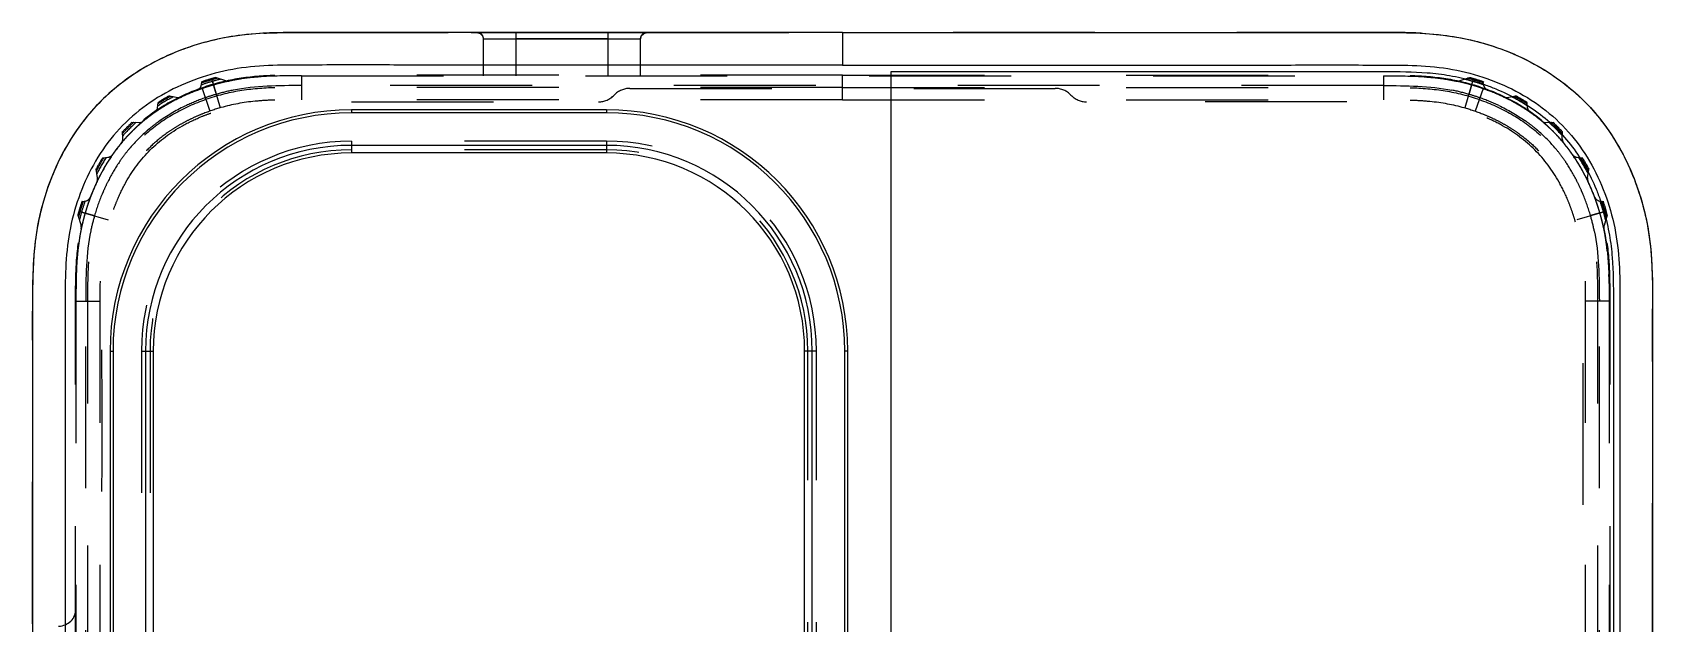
# Model space of a CAD drawing. Header units: millimetres. Extents: x 475 to 648, y 357 to 508.
# Drawn here: x 475.1 to 549.8, y 480.6 to 507.9 of the extents above; entities that cross this region are included whole.
import ezdxf

# ---------------------------------------------------------------- set-up
doc = ezdxf.new("R2010")
doc.units = ezdxf.units.MM
doc.header["$LTSCALE"] = 65.395
doc.linetypes.add('HIDDEN', pattern=[0.2, 0.1, -0.1])
doc.layers.get('0').update_dxf_attribs({"linetype": 'CONTINUOUS'})
doc.layers.add('DEFAULT_2', color=8, linetype='HIDDEN')

msp = doc.modelspace()

# ---------------------------------------------------------------- linework, layer by layer
at = {"color": 7, "linetype": 'Continuous'}
for p, q in [((497.369, 507.846), (495.572, 507.846)), ((501.61, 507.846), (497.369, 507.846)), ((503.407, 507.847), (501.61, 507.846)), ((512.419, 507.846), (503.407, 507.847)), ((512.419, 507.846), (512.419, 506.345)), ((514.66, 461.031), (514.66, 506.045)), ((489.786, 504.276), (489.786, 504.139)), ((501.536, 504.276), (489.786, 504.276)), ((501.536, 504.139), (489.786, 504.139)), ((501.536, 504.276), (501.536, 504.139)), ((489.786, 502.639), (489.786, 502.287)), ((501.536, 502.639), (489.786, 502.639)), ((501.536, 502.639), (501.536, 502.287)), ((501.536, 502.287), (489.786, 502.287)), ((478.662, 493.151), (478.662, 461.031)), ((478.662, 493.151), (478.798, 493.151)), ((478.798, 493.151), (478.798, 461.031)), ((480.298, 493.151), (480.298, 461.031)), ((480.298, 493.151), (480.65, 493.151)), ((480.65, 493.151), (480.65, 461.031)), ((510.672, 461.031), (510.672, 493.151)), ((511.024, 493.151), (510.672, 493.151)), ((511.024, 461.031), (511.024, 493.151)), ((512.524, 461.031), (512.524, 493.151)), ((512.66, 493.151), (512.524, 493.151)), ((512.66, 461.031), (512.66, 493.151))]:
    msp.add_line(p, q, dxfattribs=at)
for centre, radius, start, end in [((491.333, -3373.992), 3881.841, 89.937432, 90.054573), ((489.786, 493.151), 11.124, 90, 180), ((489.786, 493.151), 10.988, 90, 180), ((501.536, 493.151), 11.124, 0, 90), ((501.536, 493.151), 10.988, 0, 90), ((489.786, 493.151), 9.488, 90, 180), ((501.536, 493.151), 9.488, 0, 90), ((489.786, 493.151), 9.136, 90, 180), ((501.536, 493.151), 9.136, 0, 90)]:
    msp.add_arc(centre, radius, start, end, dxfattribs=at)
for points, knots in [([(487.635, 507.847), (486.773, 507.845), (485.046, 507.847), (482.493, 507.33), (480.112, 506.27), (478.051, 504.657), (476.507, 502.546), (475.68, 500.536), (475.286, 498.856), (475.079, 497.141), (475.091, 495.845), (475.09, 494.983)], [0, 0, 0, 0, 0.125054, 0.24991, 0.374787, 0.499908, 0.625023, 0.74988, 0.812392, 0.874925, 1, 1, 1, 1]), ([(512.419, 507.845), (510.165, 507.845), (506.784, 507.845), (502.277, 507.845), (498.896, 507.845), (495.515, 507.844), (492.698, 507.845), (490.445, 507.846), (488.754, 507.846), (487.064, 507.849), (485.373, 507.82), (483.693, 507.593), (482.065, 507.122), (480.516, 506.429), (479.094, 505.499), (477.85, 504.337), (476.831, 502.975), (476.049, 501.468), (475.494, 499.866), (475.175, 498.201), (475.086, 496.511), (475.093, 494.82), (475.092, 493.13), (475.093, 491.44), (475.093, 489.186), (475.092, 486.369), (475.092, 482.988), (475.093, 478.48), (475.093, 472.846), (475.093, 466.084), (475.093, 459.323), (475.093, 452.562), (475.093, 443.546), (475.093, 432.277), (475.093, 421.008), (475.093, 411.993), (475.093, 405.232), (475.093, 398.47), (475.093, 391.709), (475.093, 386.075), (475.092, 381.567), (475.092, 378.186), (475.093, 375.369), (475.093, 373.115), (475.092, 371.425), (475.093, 369.734), (475.086, 368.044), (475.175, 366.354), (475.494, 364.689), (476.049, 363.087), (476.831, 361.58), (477.85, 360.218), (479.094, 359.056), (480.516, 358.126), (482.065, 357.432), (483.693, 356.962), (485.373, 356.735), (487.064, 356.706), (488.754, 356.709), (490.445, 356.708), (492.698, 356.71), (495.515, 356.71), (498.896, 356.71), (502.277, 356.71), (506.784, 356.71), (510.165, 356.71), (512.419, 356.71)], [0, 0, 0, 0, 0.031249, 0.046874, 0.062498, 0.078123, 0.093748, 0.10156, 0.109371, 0.117186, 0.124997, 0.132805, 0.140611, 0.148418, 0.156242, 0.164069, 0.171897, 0.179709, 0.187515, 0.195321, 0.20313, 0.210945, 0.218757, 0.226569, 0.234382, 0.250006, 0.265631, 0.281256, 0.312505, 0.343754, 0.375003, 0.406252, 0.437502, 0.5, 0.562498, 0.593748, 0.624997, 0.656246, 0.687495, 0.718744, 0.734369, 0.749994, 0.765618, 0.773431, 0.781243, 0.789055, 0.79687, 0.804679, 0.812485, 0.820291, 0.828103, 0.835931, 0.843758, 0.851582, 0.859389, 0.867195, 0.875003, 0.882814, 0.890629, 0.89844, 0.906252, 0.921877, 0.937502, 0.953126, 0.968751, 1, 1, 1, 1]), ([(512.419, 507.846), (516.552, 507.846), (522.75, 507.848), (531.015, 507.844), (535.148, 507.851), (537.214, 507.847)], [0, 0, 0, 0, 0.500001, 0.750002, 1, 1, 1, 1]), ([(512.419, 507.845), (514.673, 507.845), (518.053, 507.845), (522.561, 507.845), (525.942, 507.845), (529.322, 507.844), (532.14, 507.845), (534.393, 507.846), (536.084, 507.846), (537.774, 507.849), (539.465, 507.82), (541.145, 507.593), (542.773, 507.122), (544.322, 506.429), (545.744, 505.499), (546.988, 504.337), (548.007, 502.975), (548.788, 501.468), (549.344, 499.866), (549.663, 498.201), (549.752, 496.511), (549.745, 494.82), (549.746, 493.13), (549.745, 491.44), (549.745, 489.186), (549.746, 486.369), (549.746, 482.988), (549.745, 478.48), (549.745, 472.846), (549.745, 466.084), (549.745, 459.323), (549.745, 452.562), (549.745, 443.546), (549.745, 432.277), (549.745, 421.008), (549.745, 411.993), (549.745, 405.232), (549.745, 398.47), (549.745, 391.709), (549.745, 386.075), (549.746, 381.567), (549.746, 378.186), (549.745, 375.369), (549.745, 373.115), (549.746, 371.425), (549.745, 369.734), (549.752, 368.044), (549.663, 366.354), (549.344, 364.689), (548.788, 363.087), (548.007, 361.58), (546.988, 360.218), (545.744, 359.056), (544.322, 358.126), (542.773, 357.432), (541.145, 356.962), (539.465, 356.735), (537.774, 356.706), (536.084, 356.709), (534.393, 356.708), (532.14, 356.71), (529.322, 356.71), (525.942, 356.71), (522.561, 356.71), (518.053, 356.71), (514.673, 356.71), (512.419, 356.71)], [0, 0, 0, 0, 0.031249, 0.046874, 0.062498, 0.078123, 0.093748, 0.10156, 0.109371, 0.117186, 0.124997, 0.132805, 0.140611, 0.148418, 0.156242, 0.164069, 0.171897, 0.179709, 0.187515, 0.195321, 0.20313, 0.210945, 0.218757, 0.226569, 0.234382, 0.250006, 0.265631, 0.281256, 0.312505, 0.343754, 0.375003, 0.406252, 0.437502, 0.5, 0.562498, 0.593748, 0.624997, 0.656246, 0.687495, 0.718744, 0.734369, 0.749994, 0.765618, 0.773431, 0.781243, 0.789055, 0.79687, 0.804679, 0.812485, 0.820291, 0.828103, 0.835931, 0.843758, 0.851582, 0.859389, 0.867195, 0.875003, 0.882814, 0.890629, 0.89844, 0.906252, 0.921877, 0.937502, 0.953126, 0.968751, 1, 1, 1, 1]), ([(537.214, 507.847), (538.071, 507.845), (539.788, 507.846), (542.325, 507.335), (544.693, 506.288), (546.748, 504.695), (548.296, 502.607), (549.131, 500.615), (549.535, 498.949), (549.754, 497.246), (549.747, 495.958), (549.748, 495.102)], [0, 0, 0, 0, 0.125052, 0.24991, 0.374785, 0.499909, 0.625029, 0.749891, 0.812402, 0.874933, 1, 1, 1, 1]), ([(512.419, 506.345), (510.214, 506.345), (506.906, 506.345), (502.496, 506.345), (499.189, 506.345), (495.881, 506.344), (493.125, 506.345), (490.92, 506.346), (489.266, 506.347), (487.613, 506.344), (485.959, 506.346), (484.308, 506.189), (482.704, 505.762), (481.186, 505.091), (479.81, 504.159), (478.649, 502.967), (477.75, 501.57), (477.109, 500.04), (476.583, 497.888), (476.595, 495.115), (476.592, 491.814), (476.593, 488.505), (476.592, 485.198), (476.593, 481.89), (476.593, 477.48), (476.593, 471.968), (476.593, 465.353), (476.593, 458.738), (476.593, 452.123), (476.593, 443.302), (476.593, 432.277), (476.593, 421.252), (476.593, 412.432), (476.593, 405.817), (476.593, 399.202), (476.593, 392.587), (476.593, 387.074), (476.593, 382.664), (476.592, 379.357), (476.593, 376.049), (476.592, 372.74), (476.595, 369.44), (476.583, 366.666), (477.109, 364.515), (477.75, 362.985), (478.65, 361.587), (479.811, 360.396), (481.186, 359.463), (482.704, 358.793), (484.308, 358.365), (485.959, 358.209), (487.613, 358.21), (489.266, 358.208), (490.92, 358.209), (493.125, 358.21), (495.881, 358.21), (499.189, 358.21), (502.496, 358.21), (506.906, 358.21), (510.214, 358.21), (512.419, 358.21)], [0, 0, 0, 0, 0.031255, 0.046882, 0.06251, 0.078137, 0.093765, 0.101579, 0.109392, 0.117206, 0.125019, 0.132828, 0.140635, 0.148441, 0.156246, 0.164048, 0.171854, 0.179661, 0.187468, 0.203079, 0.218706, 0.234334, 0.249961, 0.265589, 0.281216, 0.312471, 0.343726, 0.374981, 0.406236, 0.437491, 0.500001, 0.56251, 0.593765, 0.62502, 0.656275, 0.68753, 0.718785, 0.734413, 0.75004, 0.765667, 0.781295, 0.796922, 0.812533, 0.82034, 0.828148, 0.835953, 0.843755, 0.85156, 0.859366, 0.867172, 0.874981, 0.882794, 0.890608, 0.898421, 0.906235, 0.921863, 0.93749, 0.953118, 0.968745, 1, 1, 1, 1]), ([(512.419, 506.345), (514.624, 506.345), (517.932, 506.345), (522.342, 506.345), (525.649, 506.345), (528.957, 506.344), (531.713, 506.345), (533.918, 506.346), (535.572, 506.347), (537.225, 506.344), (538.879, 506.346), (540.53, 506.189), (542.134, 505.762), (543.652, 505.091), (545.028, 504.159), (546.188, 502.967), (547.088, 501.57), (547.729, 500.04), (548.255, 497.888), (548.243, 495.115), (548.246, 491.814), (548.245, 488.505), (548.246, 485.198), (548.245, 481.89), (548.245, 477.48), (548.245, 471.968), (548.245, 465.353), (548.245, 458.738), (548.245, 452.123), (548.245, 443.302), (548.245, 432.277), (548.245, 421.252), (548.245, 412.432), (548.245, 405.817), (548.245, 399.202), (548.245, 392.587), (548.245, 387.074), (548.245, 382.664), (548.246, 379.357), (548.245, 376.049), (548.246, 372.74), (548.243, 369.44), (548.255, 366.666), (547.729, 364.515), (547.088, 362.985), (546.188, 361.587), (545.027, 360.396), (543.652, 359.463), (542.134, 358.793), (540.53, 358.365), (538.879, 358.209), (537.225, 358.21), (535.572, 358.208), (533.918, 358.209), (531.713, 358.21), (528.957, 358.21), (525.649, 358.21), (522.342, 358.21), (517.932, 358.21), (514.624, 358.21), (512.419, 358.21)], [0, 0, 0, 0, 0.031255, 0.046882, 0.06251, 0.078137, 0.093765, 0.101579, 0.109392, 0.117206, 0.125019, 0.132828, 0.140635, 0.148441, 0.156246, 0.164048, 0.171854, 0.179661, 0.187468, 0.203079, 0.218706, 0.234334, 0.249961, 0.265589, 0.281216, 0.312471, 0.343726, 0.374981, 0.406236, 0.437491, 0.500001, 0.56251, 0.593765, 0.62502, 0.656275, 0.68753, 0.718785, 0.734413, 0.75004, 0.765667, 0.781295, 0.796922, 0.812533, 0.82034, 0.828148, 0.835953, 0.843755, 0.85156, 0.859366, 0.867172, 0.874981, 0.882794, 0.890608, 0.898421, 0.906235, 0.921863, 0.93749, 0.953118, 0.968745, 1, 1, 1, 1]), ([(514.66, 506.045), (514.727, 506.045), (518.134, 506.045), (523.616, 506.045), (530.081, 506.044), (534.223, 506.046), (537.059, 506.049), (539.109, 506.036), (540.243, 505.897), (540.939, 505.758), (541.295, 505.666), (541.651, 505.562), (542.008, 505.448), (542.703, 505.183), (543.892, 504.61), (545.391, 503.491), (546.511, 501.991), (547.084, 500.802), (547.349, 500.107), (547.462, 499.752), (547.566, 499.396), (547.658, 499.041), (547.798, 498.342), (547.937, 497.207), (547.948, 495.526), (547.946, 493.469), (547.945, 490.843), (547.946, 486.232), (547.945, 477.024), (547.945, 463.861), (547.945, 448.07), (547.945, 432.277), (547.945, 416.485), (547.945, 400.694), (547.945, 387.531), (547.946, 378.323), (547.945, 373.712), (547.946, 371.086), (547.948, 369.029), (547.937, 367.347), (547.798, 366.213), (547.658, 365.514), (547.566, 365.159), (547.462, 364.803), (547.349, 364.447), (547.084, 363.753), (546.511, 362.564), (545.391, 361.064), (543.892, 359.945), (542.703, 359.371), (542.008, 359.107), (541.651, 358.993), (541.295, 358.889), (540.939, 358.797), (540.243, 358.657), (539.109, 358.518), (537.059, 358.506), (534.223, 358.509), (530.081, 358.51), (522.801, 358.51), (516.574, 358.51), (512.419, 358.51)], [0, 0, 0, 0, 0.000934, 0.047743, 0.076843, 0.091394, 0.105963, 0.11602, 0.121678, 0.124688, 0.127751, 0.12781, 0.130825, 0.133875, 0.140099, 0.152853, 0.165606, 0.17183, 0.174881, 0.177894, 0.177923, 0.181018, 0.184027, 0.189685, 0.199744, 0.208976, 0.218195, 0.236629, 0.273507, 0.34726, 0.421013, 0.494766, 0.568519, 0.642272, 0.716025, 0.752903, 0.771337, 0.780556, 0.789788, 0.799847, 0.805505, 0.808514, 0.811609, 0.811639, 0.814651, 0.817702, 0.823926, 0.836679, 0.849433, 0.855657, 0.858707, 0.861722, 0.861781, 0.864844, 0.867854, 0.873512, 0.88357, 0.898138, 0.912689, 0.941789, 1, 1, 1, 1]), ([(549.748, 495.102), (549.75, 492.719), (549.745, 487.954), (549.748, 478.424), (549.747, 471.276), (549.747, 466.511)], [0, 0, 0, 0, 0.249997, 0.499998, 1, 1, 1, 1])]:
    msp.add_open_spline(points, degree=3, knots=knots, dxfattribs=at)
msp.add_open_spline([(475.09, 494.983), (475.086, 490.18), (475.091, 485.377), (475.091, 480.575)], degree=3, dxfattribs=at)
at = {"layer": 'DEFAULT_2', "color": 8, "linetype": 'HIDDEN'}
for p, q in [((495.301, 507.846), (495.569, 507.846)), ((495.572, 507.846), (495.569, 507.846)), ((495.569, 507.846), (497.369, 507.846)), ((495.569, 507.846), (497.369, 507.846)), ((497.369, 507.846), (497.369, 505.846)), ((497.369, 507.846), (497.39, 507.846)), ((497.369, 507.846), (501.61, 507.846)), ((497.39, 507.846), (501.246, 507.846)), ((501.246, 507.846), (501.61, 507.846)), ((501.61, 507.846), (503.41, 507.847)), ((501.61, 507.846), (501.61, 505.846)), ((501.61, 507.846), (503.409, 507.846)), ((503.409, 507.847), (503.407, 507.847)), ((503.409, 507.846), (512.419, 507.846)), ((512.419, 507.846), (512.419, 507.846)), ((495.869, 505.846), (495.869, 507.546)), ((495.869, 507.546), (497.369, 507.546)), ((501.61, 507.546), (497.369, 507.546)), ((497.369, 507.546), (501.61, 507.546)), ((501.61, 507.546), (503.11, 507.547)), ((503.11, 505.846), (503.11, 507.547)), ((482.862, 505.39), (482.896, 505.544)), ((482.875, 505.566), (482.896, 505.544)), ((483.343, 505.714), (483.338, 505.712)), ((483.343, 505.714), (483.546, 504.991)), ((483.379, 505.59), (483.427, 505.426)), ((483.994, 505.612), (483.524, 505.764)), ((487.491, 505.846), (487.491, 504.746)), ((487.491, 505.846), (537.347, 505.846)), ((512.419, 504.745), (512.419, 505.878)), ((537.347, 505.846), (537.347, 504.746)), ((540.844, 505.612), (541.314, 505.764)), ((541.292, 504.991), (541.495, 505.714)), ((541.459, 505.59), (541.411, 505.426)), ((541.495, 505.714), (541.5, 505.712)), ((541.963, 505.566), (541.942, 505.544)), ((541.976, 505.39), (541.942, 505.544)), ((481.402, 504.917), (481.791, 504.852)), ((482.9, 505.257), (483.264, 504.217)), ((483.421, 505.424), (483.42, 505.424)), ((483.427, 505.425), (483.733, 504.367)), ((537.347, 505.396), (487.491, 505.396)), ((502.619, 505.266), (522.219, 505.266)), ((541.411, 505.425), (541.105, 504.367)), ((541.417, 505.424), (541.418, 505.424)), ((541.938, 505.257), (541.574, 504.217)), ((543.047, 504.852), (543.436, 504.917)), ((480.85, 504.375), (480.874, 504.615)), ((543.988, 504.375), (543.964, 504.615)), ((479.249, 502.946), (479.236, 503.271)), ((479.667, 503.701), (479.991, 503.688)), ((544.847, 503.688), (545.171, 503.701)), ((545.589, 502.946), (545.602, 503.271)), ((489.786, 502.83), (489.786, 502.639)), ((501.536, 502.83), (489.786, 502.83)), ((501.536, 502.83), (501.536, 502.639)), ((478.322, 502.064), (478.562, 502.087)), ((501.536, 502.433), (489.786, 502.433)), ((546.276, 502.087), (546.516, 502.064)), ((478.086, 501.147), (478.02, 501.535)), ((546.752, 501.147), (546.818, 501.535)), ((477.226, 499.601), (477.225, 499.599)), ((477.225, 499.599), (477.947, 499.396)), ((477.349, 499.563), (477.513, 499.515)), ((477.393, 500.041), (477.372, 500.062)), ((477.393, 500.041), (477.547, 500.075)), ((477.602, 499.805), (477.598, 499.791)), ((547.613, 499.599), (546.891, 499.396)), ((547.236, 499.805), (547.24, 499.791)), ((547.291, 500.075), (547.445, 500.041)), ((547.489, 499.563), (547.325, 499.515)), ((547.445, 500.041), (547.466, 500.062)), ((547.611, 499.604), (547.612, 499.601)), ((477.173, 499.413), (477.325, 498.943)), ((477.514, 499.515), (478.571, 499.208)), ((477.515, 499.521), (477.515, 499.521)), ((547.324, 499.515), (546.267, 499.208)), ((547.323, 499.521), (547.323, 499.521)), ((547.665, 499.413), (547.513, 498.943)), ((477.091, 495.446), (477.091, 479.054)), ((477.091, 495.446), (478.192, 495.446)), ((477.541, 369.108), (477.541, 495.446)), ((547.747, 495.446), (546.646, 495.446)), ((547.297, 369.108), (547.297, 495.446)), ((547.747, 495.446), (547.747, 369.108)), ((549.747, 494.859), (549.747, 495.102)), ((475.091, 494.52), (475.091, 494.983)), ((480.107, 493.151), (480.107, 461.031)), ((480.107, 493.151), (480.298, 493.151)), ((480.504, 493.151), (480.504, 461.031)), ((510.818, 461.031), (510.818, 493.151)), ((511.215, 493.151), (511.024, 493.151)), ((511.215, 461.031), (511.215, 493.151)), ((475.092, 480.561), (475.092, 480.575))]:
    msp.add_line(p, q, dxfattribs=at)
for points in [[(495.569, 507.846), (495.723, 507.804), (495.833, 507.689), (495.869, 507.546)], [(503.11, 507.547), (503.146, 507.689), (503.256, 507.804), (503.41, 507.847)]]:
    msp.add_lwpolyline(points, dxfattribs=at)
for centre, radius, start, end in [((495.572, 507.546), 0.3, 359.93923, 89.98456), ((503.407, 507.547), 0.3, 90.00422, 180.06023), ((486.259, 495.649), 10.349, 106.1563, 109.11412), ((486.248, 495.689), 10.437, 106.1604, 108.8569), ((486.309, 495.498), 10.587, 106.21963, 108.83556), ((485.98, 496.589), 9.498, 104.98193, 106.11529), ((485.923, 496.789), 9.24, 105.05277, 106.16004), ((486.135, 496.03), 9.949, 103.84988, 106.08337), ((486.073, 496.321), 9.481, 101.72378, 106.20841), ((486.286, 495.456), 10.622, 104.57686, 105.07411), ((486.344, 495.233), 10.602, 104.13734, 104.8765), ((486.341, 495.245), 10.59, 103.66704, 104.52282), ((486.318, 495.338), 10.493, 103.66498, 104.13948), ((486.1, 496.245), 9.56, 102.8985, 103.67699), ((486.236, 495.675), 10.147, 103.47421, 103.66374), ((486.154, 496.016), 9.796, 103.18469, 103.47492), ((486.018, 496.598), 9.198, 102.38348, 103.1859), ((485.998, 496.688), 9.106, 102.38058, 102.8972), ((484.086, 505.898), 0.3, 252.12265, 281.72039), ((485.976, 496.787), 9.005, 101.32149, 102.38034), ((486.158, 495.83), 9.979, 98.44582, 101.26536), ((538.68, 495.83), 9.979, 78.73464, 81.55418), ((538.862, 496.787), 9.005, 77.61966, 78.67851), ((540.752, 505.898), 0.3, 258.27961, 287.87735), ((538.764, 496.321), 9.481, 73.79159, 78.27622), ((538.82, 496.598), 9.198, 76.8141, 77.61652), ((538.84, 496.688), 9.106, 77.1028, 77.61942), ((538.738, 496.245), 9.56, 76.32301, 77.1015), ((538.684, 496.016), 9.796, 76.52508, 76.81531), ((538.602, 495.675), 10.147, 76.33626, 76.52579), ((538.497, 495.245), 10.59, 75.47718, 76.33296), ((538.52, 495.338), 10.493, 75.86052, 76.33502), ((538.494, 495.233), 10.602, 75.1235, 75.86266), ((538.702, 496.03), 9.949, 73.91663, 76.15012), ((538.552, 495.456), 10.622, 74.92589, 75.42314), ((538.858, 496.589), 9.498, 73.88471, 75.01807), ((538.915, 496.789), 9.24, 73.83996, 74.94723), ((538.579, 495.649), 10.349, 70.88588, 73.8437), ((538.529, 495.498), 10.587, 71.16444, 73.78037), ((538.59, 495.689), 10.437, 71.1431, 73.8396), ((485.594, 497.142), 8.712, 117.29982, 122.93129), ((485.58, 497.166), 8.814, 118.32431, 122.28328), ((485.583, 497.161), 8.769, 118.31976, 122.28517), ((485.679, 496.986), 8.969, 117.98977, 118.3318), ((485.792, 496.769), 8.964, 115.11169, 118.32888), ((485.789, 496.776), 8.956, 115.2489, 118.29252), ((481.84, 505.148), 0.3, 260.42375, 295.2628), ((486.085, 496.137), 9.661, 109.12171, 115.21814), ((486.062, 496.188), 9.605, 110.64562, 115.09482), ((486.082, 496.143), 9.204, 109.23915, 115.08435), ((482.569, 505.456), 0.3, 290.66462, 347.36693), ((486.182, 495.877), 9.938, 109.28103, 110.66282), ((486.16, 495.962), 9.849, 106.1063, 109.32464), ((485.984, 496.437), 9.344, 108.53992, 109.27057), ((486.319, 495.442), 10.394, 108.3032, 108.54932), ((486.296, 495.512), 10.32, 108.38111, 108.54981), ((486.389, 495.233), 10.614, 108.22461, 108.38121), ((486.249, 495.684), 9.692, 106.19571, 109.2803), ((486.466, 494.997), 10.862, 107.96442, 108.30282), ((486.54, 494.771), 11.1, 107.16221, 108.05455), ((486.551, 494.739), 11.134, 107.73906, 107.96521), ((486.565, 494.694), 11.181, 107.45277, 107.7393), ((486.503, 494.893), 10.973, 107.13806, 107.45336), ((486.394, 495.244), 10.605, 106.94739, 107.16055), ((486.388, 495.264), 10.584, 106.94726, 107.1376), ((485.957, 496.693), 9.092, 106.20038, 106.97329), ((486.272, 495.644), 10.187, 106.76985, 106.94728), ((485.905, 496.869), 8.908, 106.19405, 106.78572), ((485.993, 496.541), 9.248, 104.85271, 106.15211), ((485.81, 497.184), 8.579, 105.48582, 106.17097), ((486.162, 495.919), 9.893, 104.87424, 105.48976), ((486.081, 496.27), 9.083, 101.09371, 106.21127), ((486.319, 495.328), 10.504, 104.52089, 104.87811), ((501.171, 505.646), 1, 270.00332, 316.36633), ((502.619, 504.266), 1, 90, 136.36633), ((522.219, 504.266), 1, 43.63367, 90), ((523.667, 505.646), 1, 223.63367, 269.99668), ((538.757, 496.27), 9.083, 73.78873, 78.90629), ((538.519, 495.328), 10.504, 75.12189, 75.47911), ((538.676, 495.919), 9.893, 74.51024, 75.12576), ((538.845, 496.541), 9.248, 73.84789, 75.14729), ((538.589, 495.684), 9.692, 70.7197, 73.80429), ((539.027, 497.184), 8.579, 73.82903, 74.51418), ((538.678, 495.962), 9.849, 70.67536, 73.8937), ((538.932, 496.869), 8.908, 73.21428, 73.80595), ((538.881, 496.693), 9.092, 73.02671, 73.79962), ((538.566, 495.644), 10.187, 73.05272, 73.23015), ((538.457, 495.288), 10.559, 72.88904, 73.05289), ((538.34, 494.909), 10.956, 72.54647, 72.88824), ((538.376, 495.022), 10.837, 72.73133, 72.88914), ((538.287, 494.739), 11.134, 72.03479, 72.73046), ((538.273, 494.694), 11.181, 72.2607, 72.54723), ((538.297, 494.768), 11.103, 71.94545, 72.26119), ((538.388, 495.049), 10.808, 71.62051, 72.0362), ((538.373, 495.001), 10.858, 71.77539, 71.94512), ((538.449, 495.233), 10.614, 71.61879, 71.77539), ((538.756, 496.143), 9.204, 64.91565, 70.76085), ((538.542, 495.512), 10.32, 71.45019, 71.61889), ((538.854, 496.437), 9.344, 70.72943, 71.46008), ((538.753, 496.137), 9.661, 64.78186, 70.87829), ((538.656, 495.877), 9.938, 69.33718, 70.71897), ((542.269, 505.456), 0.3, 192.63307, 249.33538), ((538.776, 496.188), 9.605, 64.90518, 69.35438), ((539.046, 496.769), 8.964, 61.67112, 64.88831), ((539.049, 496.776), 8.956, 61.70748, 64.7511), ((542.998, 505.148), 0.3, 244.7372, 279.57625), ((539.244, 497.142), 8.712, 57.06871, 62.70018), ((539.159, 496.986), 8.969, 61.6682, 62.01023), ((539.255, 497.161), 8.769, 57.71483, 61.68024), ((539.258, 497.166), 8.814, 57.71672, 61.67569), ((485.24, 497.662), 7.912, 124.81241, 132.82348), ((485.266, 497.626), 7.956, 126.08521, 130.43697), ((485.381, 497.472), 8.149, 125.25631, 126.09938), ((485.457, 497.362), 8.282, 122.24759, 125.25061), ((480.552, 504.404), 0.3, 304.86179, 354.45242), ((485.464, 497.352), 8.295, 122.2615, 124.8572), ((485.417, 497.418), 8.214, 122.22456, 124.85112), ((485.495, 497.304), 8.602, 122.29846, 122.54097), ((485.521, 497.262), 8.402, 121.49817, 122.26552), ((485.592, 497.138), 8.544, 118.35869, 122.21907), ((485.533, 497.244), 8.423, 120.79382, 122.25223), ((485.541, 497.23), 8.439, 120.99756, 121.49837), ((485.557, 497.203), 8.471, 120.38412, 120.99749), ((485.575, 497.173), 8.505, 119.73298, 120.3841), ((485.611, 497.108), 8.579, 118.30269, 119.732), ((539.227, 497.108), 8.579, 60.268, 61.69731), ((539.246, 497.138), 8.544, 57.78093, 61.64131), ((539.263, 497.173), 8.505, 59.6159, 60.26702), ((539.281, 497.203), 8.471, 59.00251, 59.61588), ((539.305, 497.244), 8.423, 57.74777, 59.20618), ((539.297, 497.23), 8.439, 58.50163, 59.00244), ((539.316, 497.262), 8.402, 57.73448, 58.50183), ((539.381, 497.362), 8.282, 54.74939, 57.75241), ((539.421, 497.418), 8.214, 55.14888, 57.77544), ((539.374, 497.352), 8.295, 55.1428, 57.7385), ((539.343, 497.304), 8.602, 57.45903, 57.70154), ((544.286, 504.404), 0.3, 185.54758, 235.13821), ((539.598, 497.662), 7.912, 47.17652, 55.18759), ((539.457, 497.472), 8.149, 53.90062, 54.74369), ((539.572, 497.626), 7.956, 49.56303, 53.91479), ((484.942, 497.993), 7.767, 132.7433, 137.23062), ((485.083, 497.849), 7.838, 131.78718, 138.15493), ((484.987, 497.946), 7.782, 132.74794, 137.21149), ((484.957, 497.977), 7.488, 132.86886, 137.08989), ((485.039, 497.895), 7.154, 131.02022, 139.60725), ((484.926, 498.007), 7.446, 134.5935, 135.29309), ((484.973, 497.96), 7.512, 133.33533, 134.71894), ((484.992, 497.94), 7.54, 132.72693, 134.59069), ((485.025, 497.905), 7.838, 132.34603, 132.74655), ((485.023, 497.906), 7.586, 132.80364, 133.33671), ((485.061, 497.866), 7.641, 131.91549, 132.80321), ((485.122, 497.798), 7.732, 130.45058, 131.91435), ((485.107, 497.814), 7.71, 131.012, 131.91547), ((480.003, 503.988), 0.3, 267.71643, 309.59869), ((485.145, 497.771), 7.767, 130.4521, 131.01242), ((485.18, 497.73), 7.822, 129.5981, 130.45176), ((485.155, 497.76), 7.332, 129.66262, 131.01219), ((485.286, 497.6), 7.539, 126.08775, 129.65201), ((485.394, 497.454), 7.721, 124.94822, 126.09835), ((539.444, 497.454), 7.721, 53.90165, 55.05178), ((539.552, 497.6), 7.539, 50.34799, 53.91225), ((539.683, 497.76), 7.332, 48.98781, 50.33738), ((539.799, 497.895), 7.154, 40.39275, 48.97978), ((539.658, 497.73), 7.822, 49.54824, 50.4019), ((544.835, 503.988), 0.3, 230.40131, 272.28357), ((539.693, 497.771), 7.767, 48.98758, 49.5479), ((539.716, 497.798), 7.732, 48.08565, 49.54942), ((539.731, 497.814), 7.71, 48.08453, 48.988), ((539.777, 497.866), 7.641, 47.19679, 48.08451), ((539.846, 497.94), 7.54, 45.40931, 47.27307), ((539.815, 497.906), 7.586, 46.66329, 47.19636), ((539.881, 497.977), 7.488, 42.91011, 47.13114), ((539.755, 497.849), 7.838, 41.84507, 48.21282), ((539.863, 497.958), 7.515, 45.36287, 46.66448), ((539.813, 497.905), 7.838, 47.25345, 47.65397), ((539.851, 497.946), 7.782, 42.78851, 47.25206), ((539.911, 498.006), 7.447, 44.70693, 45.36164), ((539.896, 497.993), 7.767, 42.76938, 47.2567), ((485.229, 497.732), 7.855, 137.1337, 145.20228), ((485.251, 497.718), 7.881, 139.99509, 143.08719), ((478.949, 502.935), 0.3, 320.37925, 2.26963), ((485.177, 497.779), 7.785, 139.98797, 140.37936), ((485.133, 497.816), 7.727, 138.71374, 139.98906), ((485.038, 497.899), 7.852, 137.21196, 137.61201), ((485.24, 497.726), 7.417, 139.62255, 143.08749), ((485.06, 497.88), 7.631, 137.15146, 138.71432), ((485, 497.935), 7.549, 136.2478, 137.15026), ((484.964, 497.97), 7.498, 135.57973, 136.24753), ((484.939, 497.995), 7.463, 135.13473, 135.57955), ((489.786, 493.151), 9.679, 90, 180), ((501.536, 493.151), 9.679, 0, 90), ((539.899, 497.995), 7.463, 44.42045, 44.86527), ((539.874, 497.97), 7.498, 43.75247, 44.42027), ((539.598, 497.726), 7.417, 36.91251, 40.37745), ((539.838, 497.935), 7.549, 42.84974, 43.7522), ((539.609, 497.732), 7.855, 34.79772, 42.8663), ((539.778, 497.88), 7.631, 41.28568, 42.84854), ((539.705, 497.816), 7.727, 40.01094, 41.28626), ((539.799, 497.899), 7.852, 42.38799, 42.78804), ((545.889, 502.935), 0.3, 177.73037, 219.62075), ((539.587, 497.718), 7.881, 36.91281, 40.00491), ((539.661, 497.779), 7.785, 39.62064, 40.01203), ((485.755, 497.372), 8.792, 147.74047, 151.71036), ((485.792, 497.352), 8.705, 147.10486, 152.74132), ((485.667, 497.427), 8.639, 147.49285, 149.89412), ((485.715, 497.394), 8.446, 145.19932, 151.65998), ((485.684, 497.417), 8.408, 148.68304, 149.09981), ((485.658, 497.433), 8.378, 148.22876, 148.68306), ((485.598, 497.471), 8.306, 146.66836, 148.23035), ((485.621, 497.456), 8.335, 147.46131, 148.22903), ((478.533, 502.386), 0.3, 275.55932, 325.15425), ((485.78, 497.357), 8.071, 146.13928, 153.04758), ((485.575, 497.486), 8.279, 146.66706, 147.46134), ((485.522, 497.521), 8.216, 145.7089, 146.66728), ((485.47, 497.556), 8.154, 144.94005, 145.70866), ((485.393, 497.611), 8.059, 143.08264, 144.94218), ((485.423, 497.588), 7.646, 143.08642, 146.08724), ((489.786, 493.151), 9.282, 90, 180), ((501.536, 493.151), 9.282, 360, 90), ((539.415, 497.588), 7.646, 33.91276, 36.91358), ((539.058, 497.357), 8.071, 26.95242, 33.86072), ((539.445, 497.611), 8.059, 35.05782, 36.91736), ((539.367, 497.556), 8.154, 34.29134, 35.05995), ((539.123, 497.394), 8.446, 28.34002, 34.80068), ((546.305, 502.386), 0.3, 214.84575, 264.44068), ((539.316, 497.521), 8.216, 33.33272, 34.2911), ((539.24, 497.471), 8.306, 31.76965, 33.33164), ((539.263, 497.486), 8.279, 32.53866, 33.33294), ((539.216, 497.456), 8.335, 31.77097, 32.53869), ((539.18, 497.433), 8.378, 31.31694, 31.77124), ((539.154, 497.417), 8.408, 30.90019, 31.31696), ((539.046, 497.352), 8.705, 27.25868, 32.89514), ((539.171, 497.427), 8.639, 30.10588, 32.50715), ((539.083, 497.372), 8.792, 28.28964, 32.25953), ((485.876, 497.307), 8.879, 149.8988, 152.05944), ((486.174, 497.139), 8.972, 151.61848, 154.72823), ((477.79, 501.097), 0.3, 334.73033, 9.57875), ((486.406, 497.031), 9.227, 153.10333, 154.50754), ((486.221, 497.124), 9.02, 152.52313, 153.10033), ((486.069, 497.203), 8.849, 151.57835, 152.52436), ((486.108, 497.183), 8.893, 151.96716, 152.52311), ((486.025, 497.227), 8.799, 151.70099, 151.96665), ((485.95, 497.267), 8.714, 151.24537, 151.7013), ((485.937, 497.274), 8.699, 151.24515, 151.57663), ((485.817, 497.341), 8.561, 150.49627, 151.24662), ((485.879, 497.307), 8.632, 151.01513, 151.24502), ((485.802, 497.349), 8.545, 150.49605, 151.01562), ((485.738, 497.385), 8.471, 149.10101, 150.49706), ((485.752, 497.378), 8.487, 149.56203, 150.49634), ((485.71, 497.402), 8.439, 149.09984, 149.56159), ((539.1, 497.385), 8.471, 29.50294, 30.89899), ((539.128, 497.402), 8.439, 30.43841, 30.90016), ((539.086, 497.378), 8.487, 29.50366, 30.43797), ((539.021, 497.341), 8.561, 28.75338, 29.50373), ((539.036, 497.349), 8.545, 28.98438, 29.50395), ((538.959, 497.307), 8.632, 28.75498, 28.98487), ((538.888, 497.267), 8.714, 28.2987, 28.75463), ((538.901, 497.274), 8.699, 28.42337, 28.75485), ((538.769, 497.203), 8.849, 27.47564, 28.42165), ((538.664, 497.139), 8.972, 25.27177, 28.38152), ((538.813, 497.227), 8.799, 28.03335, 28.29901), ((538.73, 497.183), 8.893, 27.47689, 28.03284), ((538.617, 497.124), 9.02, 26.89967, 27.47687), ((538.962, 497.307), 8.879, 27.94056, 30.1012), ((538.432, 497.031), 9.227, 25.49246, 26.89667), ((547.048, 501.097), 0.3, 170.42125, 205.26967), ((486.452, 496.986), 9.287, 158.61285, 159.5808), ((486.745, 496.871), 9.602, 154.73817, 159.31803), ((486.655, 496.906), 9.505, 157.4392, 158.60896), ((486.883, 496.812), 9.752, 157.14568, 157.44473), ((486.856, 496.824), 9.722, 156.82139, 157.1457), ((486.806, 496.845), 9.669, 156.18169, 156.82171), ((487.032, 496.762), 9.459, 157.51075, 163.83326), ((486.677, 496.902), 9.527, 154.78591, 156.18378), ((486.546, 496.963), 9.383, 154.50417, 154.78326), ((486.832, 496.833), 9.247, 156.18054, 157.44459), ((486.54, 496.965), 8.926, 153.012, 156.19609), ((538.298, 496.965), 8.926, 23.80391, 26.988), ((538.006, 496.833), 9.247, 22.55541, 23.81946), ((537.806, 496.762), 9.459, 16.16674, 22.48925), ((538.293, 496.964), 9.381, 25.28524, 25.49584), ((538.166, 496.904), 9.522, 23.81595, 25.28223), ((538.093, 496.871), 9.602, 20.68197, 25.26183), ((538.032, 496.845), 9.669, 23.17829, 23.81831), ((537.982, 496.824), 9.722, 22.8543, 23.17861), ((537.955, 496.812), 9.752, 22.55527, 22.85432), ((538.183, 496.906), 9.505, 21.39104, 22.5608), ((538.386, 496.986), 9.287, 20.4192, 21.38715), ((486.308, 496.969), 9.456, 163.84921, 165.01968), ((486.917, 496.798), 9.959, 163.88257, 166.14387), ((485.564, 497.181), 8.632, 163.78848, 164.39023), ((486.301, 496.963), 9.401, 163.11896, 163.76602), ((487.715, 496.535), 10.878, 162.51935, 163.1254), ((488.241, 496.37), 11.43, 161.90143, 162.52295), ((487.361, 496.664), 10.422, 160.94414, 163.85221), ((488.107, 496.414), 11.288, 161.50504, 161.90332), ((487.779, 496.524), 10.942, 161.21857, 161.5044), ((487.41, 496.65), 10.302, 161.51801, 163.85356), ((486.299, 496.965), 9.148, 162.87942, 163.77354), ((477.481, 500.368), 0.3, 282.66364, 339.34345), ((487.781, 496.514), 10.698, 162.63102, 162.90995), ((488.207, 496.38), 11.144, 162.10243, 162.6302), ((488.107, 496.412), 11.04, 162.38056, 162.63142), ((488.264, 496.362), 11.204, 162.18036, 162.38084), ((488.282, 496.356), 11.223, 161.78433, 162.10366), ((488.306, 496.349), 11.248, 161.9834, 162.10349), ((488.263, 496.363), 11.203, 161.78417, 161.9835), ((487.942, 496.469), 10.865, 161.19832, 161.78678), ((488.094, 496.419), 11.024, 161.48202, 161.78462), ((486.951, 496.801), 9.82, 159.36398, 161.50868), ((487.761, 496.53), 10.674, 161.19572, 161.48217), ((487.103, 496.755), 9.978, 160.77098, 161.19979), ((487.313, 496.682), 10.201, 160.89159, 161.19605), ((486.946, 496.81), 9.812, 160.77089, 160.89042), ((486.713, 496.891), 9.565, 160.11599, 160.77243), ((486.79, 496.864), 9.647, 160.47089, 160.77107), ((486.652, 496.913), 9.5, 160.11484, 160.47095), ((486.522, 496.96), 9.362, 159.5812, 160.11507), ((486.569, 496.943), 9.412, 159.96983, 160.11448), ((486.506, 496.966), 9.345, 159.58092, 159.97008), ((537.887, 496.801), 9.82, 18.49132, 20.63602), ((547.357, 500.368), 0.3, 200.65655, 257.33636), ((538.316, 496.96), 9.362, 19.88493, 20.4188), ((538.332, 496.966), 9.345, 20.02992, 20.41908), ((538.269, 496.943), 9.412, 19.88552, 20.03017), ((538.125, 496.891), 9.565, 19.22757, 19.88401), ((538.186, 496.913), 9.5, 19.52905, 19.88516), ((538.048, 496.864), 9.647, 19.22893, 19.52911), ((537.735, 496.755), 9.978, 18.80021, 19.22902), ((537.892, 496.81), 9.812, 19.10958, 19.22911), ((537.524, 496.682), 10.201, 18.80395, 19.10841), ((536.896, 496.469), 10.865, 18.21322, 18.80168), ((537.077, 496.53), 10.674, 18.51783, 18.80428), ((536.744, 496.419), 11.024, 18.21538, 18.51798), ((537.428, 496.65), 10.302, 16.14644, 18.48199), ((536.555, 496.356), 11.223, 17.89634, 18.21567), ((536.575, 496.363), 11.203, 18.0165, 18.21583), ((536.532, 496.349), 11.248, 17.89651, 18.0166), ((536.631, 496.38), 11.144, 17.3698, 17.89757), ((536.574, 496.362), 11.204, 17.61916, 17.81964), ((536.731, 496.412), 11.04, 17.36858, 17.61944), ((537.057, 496.514), 10.698, 17.09005, 17.36898), ((538.539, 496.965), 9.148, 16.22646, 17.12058), ((537.477, 496.664), 10.422, 16.14779, 19.05586), ((537.059, 496.524), 10.942, 18.4956, 18.78143), ((536.731, 496.414), 11.288, 18.09668, 18.49496), ((536.597, 496.37), 11.43, 17.47705, 18.09857), ((537.921, 496.798), 9.959, 13.85613, 16.11743), ((537.123, 496.535), 10.878, 16.8746, 17.48065), ((538.537, 496.963), 9.401, 16.23398, 16.88104), ((539.274, 497.181), 8.632, 15.60977, 16.21152), ((538.53, 496.969), 9.456, 14.98032, 16.15079), ((487.079, 496.759), 10.205, 164.39659, 165.43522), ((477.039, 498.851), 0.3, 348.27923, 17.87714), ((486.141, 496.963), 8.995, 168.02418, 168.35352), ((486.49, 496.892), 9.352, 165.2057, 168.28607), ((486.142, 496.963), 8.996, 167.8508, 168.27922), ((486.341, 496.919), 9.2, 166.72566, 167.84448), ((486.289, 496.93), 9.147, 166.93867, 167.84695), ((486.659, 496.845), 9.526, 166.73004, 166.93847), ((486.972, 496.771), 9.848, 166.55248, 166.73026), ((487.575, 496.626), 10.468, 165.66779, 166.54669), ((487.295, 496.694), 10.18, 166.26313, 166.55197), ((487.681, 496.599), 10.578, 165.67021, 166.26207), ((487.717, 496.59), 10.615, 165.29461, 165.67167), ((487.744, 496.583), 10.643, 165.4283, 165.67147), ((487.627, 496.613), 10.522, 165.2154, 165.42839), ((487.309, 496.672), 10.2, 163.81838, 165.19053), ((487.401, 496.673), 10.288, 164.88446, 165.29552), ((487.355, 496.685), 10.241, 164.88388, 165.21618), ((486.972, 496.789), 9.843, 164.68367, 164.88321), ((485.903, 497.084), 8.735, 163.79656, 164.69895), ((486.61, 496.888), 9.469, 164.47746, 164.68379), ((485.677, 497.149), 8.5, 163.79352, 164.48685), ((486.727, 496.841), 9.144, 163.77673, 168.25672), ((538.111, 496.841), 9.144, 11.74328, 16.22327), ((538.935, 497.084), 8.735, 15.30105, 16.20344), ((539.161, 497.149), 8.5, 15.51315, 16.20648), ((537.528, 496.672), 10.2, 14.80947, 16.18162), ((538.228, 496.888), 9.469, 15.31621, 15.52254), ((537.866, 496.789), 9.843, 15.11679, 15.31633), ((537.437, 496.673), 10.288, 14.70448, 15.11554), ((537.483, 496.685), 10.241, 14.78382, 15.11612), ((537.211, 496.613), 10.522, 14.57161, 14.7846), ((537.121, 496.59), 10.615, 14.32833, 14.70539), ((538.348, 496.892), 9.352, 11.71393, 14.7943), ((537.094, 496.583), 10.643, 14.32853, 14.5717), ((537.157, 496.599), 10.578, 13.73793, 14.32979), ((537.263, 496.626), 10.468, 13.45331, 14.33221), ((537.543, 496.694), 10.18, 13.44803, 13.73687), ((537.866, 496.771), 9.848, 13.26974, 13.44752), ((538.179, 496.845), 9.526, 13.06153, 13.26996), ((538.497, 496.919), 9.2, 12.15552, 13.27434), ((538.549, 496.93), 9.147, 12.15305, 13.06133), ((538.697, 496.963), 8.995, 11.64648, 12.1492), ((547.799, 498.851), 0.3, 162.12286, 191.72077), ((537.759, 496.759), 10.205, 14.56478, 15.60341), ((488.39, 496.583), 11.276, 170.99862, 173.97925), ((486.903, 496.816), 9.771, 168.41059, 170.98206), ((537.935, 496.816), 9.771, 9.01794, 11.58941), ((536.448, 496.583), 11.276, 6.02075, 9.00138), ((497.737, 496.028), 20.643, 178.20846, 178.43374), ((527.101, 496.028), 20.643, 1.56626, 1.79154), ((476.291, 481.261), 0.8, 270, 360)]:
    msp.add_arc(centre, radius, start, end, dxfattribs=at)
for points in [[(485.752, 507.812), (486.4, 507.846), (487.05, 507.845), (487.699, 507.846)], [(487.699, 507.846), (490.233, 507.851), (492.767, 507.846), (495.301, 507.846)], [(539.086, 507.812), (538.434, 507.846), (537.781, 507.845), (537.129, 507.846)], [(487.491, 505.396), (486.436, 505.396), (485.369, 505.385), (484.334, 505.183)], [(537.347, 505.396), (538.402, 505.396), (539.469, 505.385), (540.504, 505.183)], [(482.18, 504.478), (481.759, 504.281), (481.352, 504.049), (480.971, 503.782)], [(542.658, 504.478), (543.079, 504.281), (543.486, 504.049), (543.867, 503.782)], [(477.774, 498.702), (477.553, 497.637), (477.541, 496.534), (477.541, 495.446)], [(547.064, 498.702), (547.285, 497.637), (547.297, 496.534), (547.297, 495.446)], [(477.102, 496.592), (477.091, 496.212), (477.091, 495.833), (477.091, 495.446)], [(547.736, 496.592), (547.747, 496.212), (547.747, 495.833), (547.747, 495.446)], [(475.092, 480.575), (475.091, 485.223), (475.09, 489.871), (475.091, 494.52)]]:
    msp.add_open_spline(points, degree=3, dxfattribs=at)
for points, knots in [([(537.129, 507.846), (535.07, 507.85), (530.951, 507.844), (522.715, 507.847), (516.537, 507.846), (512.419, 507.846)], [0, 0, 0, 0, 0.249997, 0.499998, 1, 1, 1, 1]), ([(512.419, 505.878), (510.229, 505.878), (506.945, 505.878), (502.565, 505.878), (499.28, 505.878), (495.996, 505.877), (493.259, 505.878), (491.069, 505.879), (489.426, 505.879), (487.784, 505.876), (486.142, 505.884), (484.501, 505.75), (482.904, 505.339), (481.396, 504.675), (480.034, 503.741), (478.903, 502.535), (477.763, 500.659), (477.147, 498.513), (477.051, 496.328), (477.062, 494.686), (477.059, 493.044), (477.06, 490.854), (477.059, 488.117), (477.06, 484.832), (477.06, 481.547), (477.06, 477.168), (477.06, 471.694), (477.06, 465.124), (477.06, 458.555), (477.06, 451.986), (477.06, 443.227), (477.06, 432.278), (477.06, 421.329), (477.06, 412.57), (477.06, 406.001), (477.06, 399.431), (477.06, 392.862), (477.06, 387.388), (477.06, 383.008), (477.06, 379.723), (477.059, 376.439), (477.06, 373.702), (477.059, 371.512), (477.062, 369.87), (477.051, 368.227), (477.147, 366.043), (477.763, 363.896), (478.902, 362.021), (480.034, 360.815), (481.395, 359.88), (482.904, 359.216), (484.501, 358.805), (486.142, 358.671), (487.784, 358.679), (489.426, 358.675), (491.069, 358.676), (493.259, 358.677), (495.996, 358.678), (499.28, 358.677), (502.565, 358.677), (506.945, 358.677), (510.229, 358.677), (512.419, 358.677)], [0, 0, 0, 0, 0.031258, 0.046887, 0.062516, 0.078145, 0.093774, 0.101589, 0.109403, 0.117218, 0.125032, 0.132841, 0.140647, 0.148453, 0.156256, 0.164059, 0.171863, 0.187421, 0.195232, 0.203047, 0.210861, 0.218676, 0.234305, 0.249934, 0.265563, 0.281192, 0.31245, 0.343708, 0.374966, 0.406224, 0.437482, 0.499998, 0.562514, 0.593772, 0.62503, 0.656288, 0.687546, 0.718804, 0.734433, 0.750062, 0.765691, 0.781321, 0.789135, 0.79695, 0.804764, 0.812575, 0.828133, 0.835937, 0.84374, 0.851545, 0.859352, 0.867158, 0.874968, 0.882782, 0.890597, 0.898411, 0.906226, 0.921855, 0.937484, 0.953113, 0.968742, 1, 1, 1, 1]), ([(487.491, 505.846), (486.82, 505.846), (485.841, 505.846), (484.708, 505.712), (484.257, 505.627), (484.147, 505.604)], [0, 0, 0, 0, 0.603446, 0.90517, 1, 1, 1, 1]), ([(512.419, 505.878), (514.609, 505.878), (517.893, 505.878), (522.273, 505.878), (525.558, 505.878), (528.842, 505.877), (531.579, 505.878), (533.769, 505.879), (535.411, 505.879), (537.054, 505.876), (538.696, 505.884), (540.337, 505.75), (541.934, 505.339), (543.442, 504.675), (544.804, 503.741), (545.935, 502.535), (547.075, 500.659), (547.691, 498.513), (547.787, 496.328), (547.776, 494.686), (547.779, 493.044), (547.778, 490.854), (547.778, 488.117), (547.778, 484.832), (547.778, 481.547), (547.778, 477.168), (547.778, 471.694), (547.778, 465.124), (547.778, 458.555), (547.778, 451.986), (547.778, 443.227), (547.778, 432.278), (547.778, 421.329), (547.778, 412.57), (547.778, 406.001), (547.778, 399.431), (547.778, 392.862), (547.778, 387.388), (547.778, 383.008), (547.778, 379.723), (547.778, 376.439), (547.778, 373.702), (547.779, 371.512), (547.776, 369.87), (547.787, 368.227), (547.691, 366.043), (547.075, 363.896), (545.936, 362.021), (544.804, 360.815), (543.443, 359.88), (541.934, 359.216), (540.337, 358.805), (538.696, 358.671), (537.054, 358.679), (535.411, 358.675), (533.769, 358.676), (531.579, 358.677), (528.842, 358.678), (525.558, 358.677), (522.273, 358.677), (517.893, 358.677), (514.609, 358.677), (512.419, 358.677)], [0, 0, 0, 0, 0.031258, 0.046887, 0.062516, 0.078145, 0.093774, 0.101589, 0.109403, 0.117218, 0.125032, 0.132841, 0.140647, 0.148453, 0.156256, 0.164059, 0.171863, 0.187421, 0.195232, 0.203047, 0.210861, 0.218676, 0.234305, 0.249934, 0.265563, 0.281192, 0.31245, 0.343708, 0.374966, 0.406224, 0.437482, 0.499998, 0.562514, 0.593772, 0.62503, 0.656288, 0.687546, 0.718804, 0.734433, 0.750062, 0.765691, 0.781321, 0.789135, 0.79695, 0.804764, 0.812575, 0.828133, 0.835937, 0.84374, 0.851545, 0.859352, 0.867158, 0.874968, 0.882782, 0.890597, 0.898411, 0.906226, 0.921855, 0.937484, 0.953113, 0.968742, 1, 1, 1, 1]), ([(537.347, 505.846), (538.018, 505.846), (538.997, 505.846), (540.13, 505.712), (540.581, 505.627), (540.691, 505.604)], [0, 0, 0, 0, 0.603446, 0.90517, 1, 1, 1, 1]), ([(512.419, 505.312), (510.248, 505.312), (506.991, 505.312), (502.648, 505.312), (499.391, 505.312), (496.135, 505.311), (493.421, 505.312), (491.249, 505.313), (489.621, 505.314), (487.992, 505.31), (486.365, 505.321), (484.736, 505.215), (483.147, 504.827), (481.649, 504.172), (480.306, 503.233), (479.215, 502.008), (478.416, 500.579), (477.886, 499.032), (477.642, 497.416), (477.621, 495.787), (477.626, 494.159), (477.625, 492.53), (477.626, 490.359), (477.625, 487.645), (477.625, 484.388), (477.625, 481.131), (477.625, 476.788), (477.625, 471.36), (477.625, 464.847), (477.625, 458.333), (477.625, 451.819), (477.625, 443.134), (477.625, 432.278), (477.625, 421.421), (477.625, 412.736), (477.625, 406.223), (477.625, 399.709), (477.625, 393.195), (477.625, 387.767), (477.625, 383.425), (477.625, 380.168), (477.625, 376.911), (477.626, 374.197), (477.625, 372.025), (477.626, 370.397), (477.621, 368.769), (477.642, 367.14), (477.885, 365.523), (478.416, 363.977), (479.214, 362.548), (480.306, 361.323), (481.649, 360.383), (483.147, 359.728), (484.736, 359.339), (486.365, 359.234), (487.992, 359.245), (489.621, 359.241), (491.249, 359.242), (493.421, 359.243), (496.135, 359.243), (499.391, 359.243), (502.648, 359.242), (506.991, 359.242), (510.248, 359.243), (512.419, 359.243)], [0, 0, 0, 0, 0.031255, 0.046882, 0.06251, 0.078137, 0.093765, 0.101579, 0.109392, 0.117206, 0.12502, 0.132829, 0.140633, 0.148436, 0.156238, 0.164037, 0.171839, 0.179644, 0.18745, 0.195262, 0.203076, 0.21089, 0.218703, 0.234331, 0.249958, 0.265586, 0.281213, 0.312468, 0.343723, 0.374978, 0.406233, 0.437488, 0.499998, 0.562508, 0.593763, 0.625018, 0.656273, 0.687528, 0.718783, 0.734411, 0.750038, 0.765666, 0.781293, 0.789107, 0.796921, 0.804734, 0.812546, 0.820352, 0.828156, 0.835959, 0.843759, 0.851561, 0.859366, 0.867171, 0.87498, 0.882794, 0.890608, 0.898421, 0.906235, 0.921863, 0.93749, 0.953118, 0.968745, 1, 1, 1, 1]), ([(512.419, 505.312), (514.59, 505.312), (517.847, 505.312), (522.19, 505.312), (525.447, 505.312), (528.703, 505.311), (531.417, 505.312), (533.589, 505.313), (535.217, 505.314), (536.846, 505.31), (538.473, 505.321), (540.102, 505.215), (541.691, 504.827), (543.189, 504.172), (544.532, 503.233), (545.623, 502.008), (546.421, 500.579), (546.952, 499.032), (547.196, 497.416), (547.216, 495.787), (547.212, 494.159), (547.213, 492.53), (547.212, 490.359), (547.213, 487.645), (547.213, 484.388), (547.213, 481.131), (547.213, 476.788), (547.213, 471.36), (547.213, 464.847), (547.213, 458.333), (547.213, 451.819), (547.213, 443.134), (547.213, 432.278), (547.213, 421.421), (547.213, 412.736), (547.213, 406.223), (547.213, 399.709), (547.213, 393.195), (547.213, 387.767), (547.213, 383.425), (547.213, 380.168), (547.213, 376.911), (547.212, 374.197), (547.213, 372.025), (547.212, 370.397), (547.217, 368.769), (547.196, 367.14), (546.953, 365.523), (546.422, 363.977), (545.624, 362.548), (544.532, 361.323), (543.189, 360.383), (541.691, 359.728), (540.102, 359.339), (538.473, 359.234), (536.846, 359.245), (535.217, 359.241), (533.589, 359.242), (531.417, 359.243), (528.703, 359.243), (525.447, 359.243), (522.19, 359.242), (517.847, 359.242), (514.59, 359.243), (512.419, 359.243)], [0, 0, 0, 0, 0.031255, 0.046882, 0.06251, 0.078137, 0.093765, 0.101579, 0.109392, 0.117206, 0.12502, 0.132829, 0.140633, 0.148436, 0.156238, 0.164037, 0.171839, 0.179644, 0.18745, 0.195262, 0.203076, 0.21089, 0.218703, 0.234331, 0.249958, 0.265586, 0.281213, 0.312468, 0.343723, 0.374978, 0.406233, 0.437488, 0.499998, 0.562508, 0.593763, 0.625018, 0.656273, 0.687528, 0.718783, 0.734411, 0.750038, 0.765666, 0.781293, 0.789107, 0.796921, 0.804734, 0.812546, 0.820352, 0.828156, 0.835959, 0.843759, 0.851561, 0.859366, 0.867171, 0.87498, 0.882794, 0.890608, 0.898421, 0.906235, 0.921863, 0.93749, 0.953118, 0.968745, 1, 1, 1, 1]), ([(512.419, 504.745), (511.605, 504.745), (508.797, 504.745), (503.831, 504.745), (498.676, 504.745), (494.435, 504.745), (491.871, 504.745), (489.737, 504.747), (488.194, 504.746), (486.927, 504.746), (486.004, 504.724), (484.995, 504.656), (484.006, 504.473), (483.053, 504.151), (482.491, 503.91), (482.21, 503.769), (481.935, 503.622), (481.667, 503.467), (481.156, 503.128), (480.572, 502.65), (479.946, 501.973), (479.41, 501.202), (478.955, 500.324), (478.6, 499.371), (478.402, 498.571), (478.299, 497.924), (478.263, 497.593), (478.235, 497.248), (478.213, 496.89), (478.193, 496.152), (478.191, 494.865), (478.192, 493.06), (478.193, 491.034), (478.193, 488.398), (478.192, 483.791), (478.193, 474.583), (478.192, 461.42), (478.193, 445.629), (478.193, 429.836), (478.193, 414.044), (478.193, 398.252), (478.193, 386.459), (478.192, 378.566), (478.193, 375.297), (478.193, 372.617), (478.192, 370.981), (478.192, 369.636), (478.192, 368.68), (478.205, 367.77), (478.273, 366.655), (478.464, 365.624), (478.787, 364.671), (479.028, 364.108), (479.169, 363.826), (479.317, 363.551), (479.471, 363.284), (479.81, 362.774), (480.288, 362.189), (480.964, 361.564), (481.736, 361.027), (482.613, 360.573), (483.566, 360.217), (484.367, 360.02), (485.013, 359.916), (485.346, 359.881), (485.691, 359.852), (486.05, 359.831), (486.788, 359.811), (488.072, 359.808), (490.25, 359.808), (493.051, 359.81), (497.198, 359.81), (503.666, 359.81), (509.078, 359.81), (512.419, 359.81)], [0, 0, 0, 0, 0.011283, 0.038935, 0.068891, 0.082715, 0.09769, 0.104602, 0.11209, 0.119011, 0.122609, 0.126508, 0.136461, 0.142061, 0.145039, 0.14807, 0.148129, 0.151113, 0.154131, 0.160291, 0.166349, 0.172912, 0.17897, 0.185533, 0.191693, 0.194712, 0.197693, 0.197723, 0.200786, 0.203764, 0.209363, 0.219317, 0.228454, 0.237577, 0.255821, 0.292317, 0.365305, 0.438295, 0.511284, 0.584273, 0.657262, 0.730251, 0.747769, 0.766746, 0.775503, 0.78499, 0.789369, 0.794113, 0.798499, 0.80325, 0.813204, 0.818804, 0.821782, 0.824845, 0.824874, 0.827855, 0.830874, 0.837034, 0.843092, 0.849655, 0.855713, 0.862276, 0.868436, 0.871455, 0.874438, 0.874497, 0.877528, 0.880507, 0.886106, 0.89606, 0.910477, 0.924877, 0.953676, 1, 1, 1, 1]), ([(478.291, 447.427), (478.291, 447.641), (478.291, 453.12), (478.291, 463.863), (478.291, 477.018), (478.29, 486.24), (478.292, 491.489), (478.288, 494.828), (478.295, 497.074), (478.422, 498.121), (478.543, 498.726), (478.622, 499.031), (478.711, 499.338), (478.809, 499.644), (479.036, 500.239), (479.517, 501.237), (480.448, 502.49), (481.7, 503.421), (482.699, 503.902), (483.293, 504.128), (483.601, 504.226), (483.908, 504.316), (484.213, 504.395), (484.817, 504.515), (485.864, 504.642), (487.84, 504.649), (490.615, 504.648), (494.756, 504.646), (498.282, 504.646), (500.766, 504.646), (501.172, 504.646)], [0, 0, 0, 0, 0.008165, 0.208921, 0.409677, 0.510055, 0.560244, 0.610433, 0.635836, 0.648919, 0.655718, 0.662674, 0.662741, 0.669609, 0.676524, 0.690438, 0.718271, 0.746104, 0.760019, 0.766932, 0.77379, 0.773924, 0.780812, 0.787611, 0.800695, 0.826099, 0.86571, 0.905322, 0.984545, 1, 1, 1, 1]), ([(512.419, 504.745), (513.233, 504.745), (516.041, 504.745), (521.007, 504.745), (526.162, 504.745), (530.403, 504.745), (532.967, 504.745), (535.101, 504.747), (536.644, 504.746), (537.911, 504.746), (538.834, 504.724), (539.843, 504.656), (540.832, 504.473), (541.785, 504.151), (542.347, 503.91), (542.628, 503.769), (542.903, 503.622), (543.171, 503.467), (543.682, 503.128), (544.266, 502.65), (544.892, 501.973), (545.428, 501.202), (545.883, 500.324), (546.238, 499.371), (546.436, 498.571), (546.539, 497.924), (546.575, 497.593), (546.603, 497.248), (546.625, 496.89), (546.645, 496.152), (546.647, 494.865), (546.646, 493.06), (546.645, 491.034), (546.645, 488.398), (546.646, 483.791), (546.645, 474.583), (546.645, 461.42), (546.645, 445.629), (546.645, 429.836), (546.645, 414.044), (546.645, 398.252), (546.645, 386.459), (546.646, 378.566), (546.645, 375.297), (546.645, 372.617), (546.646, 370.981), (546.646, 369.636), (546.646, 368.68), (546.633, 367.77), (546.564, 366.655), (546.374, 365.624), (546.051, 364.671), (545.81, 364.108), (545.669, 363.826), (545.521, 363.551), (545.367, 363.284), (545.028, 362.774), (544.55, 362.189), (543.874, 361.564), (543.102, 361.027), (542.225, 360.573), (541.272, 360.217), (540.471, 360.02), (539.825, 359.916), (539.492, 359.881), (539.147, 359.852), (538.788, 359.831), (538.05, 359.811), (536.766, 359.808), (534.588, 359.808), (531.787, 359.81), (527.64, 359.81), (521.172, 359.81), (515.76, 359.81), (512.419, 359.81)], [0, 0, 0, 0, 0.011283, 0.038935, 0.068891, 0.082715, 0.09769, 0.104602, 0.11209, 0.119011, 0.122609, 0.126508, 0.136461, 0.142061, 0.145039, 0.14807, 0.148129, 0.151113, 0.154131, 0.160291, 0.166349, 0.172912, 0.17897, 0.185533, 0.191693, 0.194712, 0.197693, 0.197723, 0.200786, 0.203764, 0.209363, 0.219317, 0.228454, 0.237577, 0.255821, 0.292317, 0.365305, 0.438295, 0.511284, 0.584273, 0.657262, 0.730251, 0.747769, 0.766746, 0.775503, 0.78499, 0.789369, 0.794113, 0.798499, 0.80325, 0.813204, 0.818804, 0.821782, 0.824845, 0.824874, 0.827855, 0.830874, 0.837034, 0.843092, 0.849655, 0.855713, 0.862276, 0.868436, 0.871455, 0.874438, 0.874497, 0.877528, 0.880507, 0.886106, 0.89606, 0.910477, 0.924877, 0.953676, 1, 1, 1, 1]), ([(512.419, 359.908), (516.574, 359.908), (522.801, 359.908), (530.082, 359.909), (534.223, 359.907), (536.998, 359.906), (538.974, 359.913), (540.021, 360.039), (540.625, 360.16), (540.93, 360.239), (541.237, 360.328), (541.545, 360.427), (542.139, 360.653), (543.138, 361.134), (544.39, 362.065), (545.321, 363.317), (545.802, 364.316), (546.029, 364.911), (546.127, 365.217), (546.216, 365.524), (546.295, 365.829), (546.416, 366.434), (546.542, 367.481), (546.55, 369.727), (546.546, 373.066), (546.548, 378.315), (546.547, 387.536), (546.547, 400.692), (546.547, 416.485), (546.547, 432.277), (546.547, 448.069), (546.547, 463.863), (546.547, 477.018), (546.548, 486.24), (546.546, 491.489), (546.55, 494.828), (546.542, 497.074), (546.416, 498.121), (546.295, 498.726), (546.216, 499.031), (546.127, 499.338), (546.029, 499.644), (545.802, 500.239), (545.321, 501.237), (544.39, 502.49), (543.138, 503.421), (542.139, 503.902), (541.545, 504.128), (541.237, 504.226), (540.93, 504.316), (540.625, 504.395), (540.021, 504.515), (538.974, 504.642), (536.998, 504.649), (534.223, 504.648), (530.082, 504.646), (526.556, 504.646), (524.072, 504.646), (523.666, 504.646)], [0, 0, 0, 0, 0.062672, 0.094008, 0.109676, 0.125344, 0.135393, 0.140568, 0.143257, 0.145982, 0.146035, 0.148747, 0.151482, 0.156986, 0.167995, 0.179004, 0.184508, 0.187243, 0.189959, 0.189986, 0.192737, 0.195426, 0.200601, 0.210649, 0.230501, 0.250353, 0.290057, 0.369464, 0.448872, 0.52828, 0.607687, 0.687095, 0.766502, 0.806206, 0.826058, 0.84591, 0.855958, 0.861133, 0.863822, 0.866573, 0.8666, 0.869316, 0.872051, 0.877555, 0.888564, 0.899573, 0.905077, 0.907812, 0.910524, 0.910577, 0.913302, 0.915991, 0.921166, 0.931215, 0.946883, 0.962551, 0.993887, 1, 1, 1, 1]), ([(477.372, 500.062), (477.318, 499.906), (477.267, 499.744), (477.226, 499.603), (477.225, 499.6), (477.225, 499.599)], [0, 0, 0, 0, 0.980756, 0.994874, 1, 1, 1, 1]), ([(547.466, 500.062), (547.52, 499.906), (547.571, 499.744), (547.612, 499.603), (547.613, 499.6), (547.613, 499.599)], [0, 0, 0, 0, 0.980756, 0.994874, 1, 1, 1, 1]), ([(477.333, 498.79), (477.31, 498.68), (477.226, 498.23), (477.092, 497.096), (477.091, 496.119), (477.091, 495.446)], [0, 0, 0, 0, 0.094852, 0.396568, 1, 1, 1, 1]), ([(547.505, 498.79), (547.528, 498.68), (547.612, 498.23), (547.746, 497.096), (547.747, 496.119), (547.747, 495.446)], [0, 0, 0, 0, 0.094852, 0.396568, 1, 1, 1, 1]), ([(477.176, 497.766), (477.164, 497.658), (477.13, 497.29), (477.112, 496.928), (477.104, 496.673)], [0, 0, 0, 0, 0.292188, 1, 1, 1, 1]), ([(547.662, 497.766), (547.674, 497.658), (547.708, 497.29), (547.726, 496.928), (547.734, 496.673)], [0, 0, 0, 0, 0.292188, 1, 1, 1, 1]), ([(549.746, 466.511), (549.746, 473.598), (549.743, 483.048), (549.749, 492.497), (549.747, 494.859)], [0, 0, 0, 0, 0.750004, 1, 1, 1, 1])]:
    msp.add_open_spline(points, degree=3, knots=knots, dxfattribs=at)

doc.saveas('drawing.dxf')
